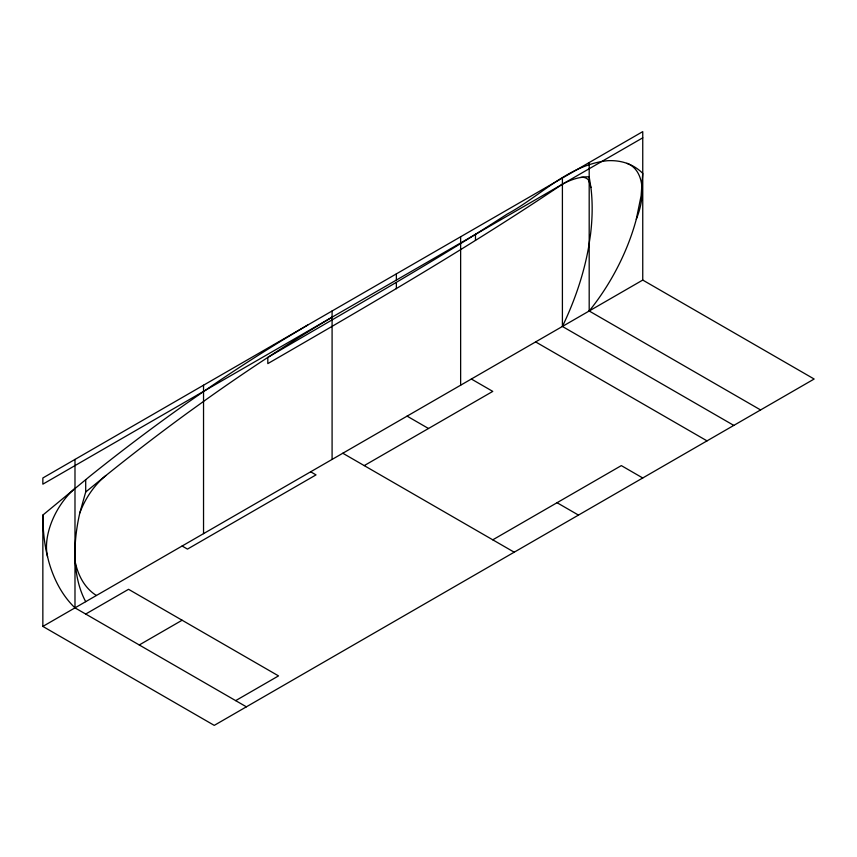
<?xml version="1.0" encoding="UTF-8"?>
<svg xmlns="http://www.w3.org/2000/svg" width="857" height="857" viewBox="0 0 857 857"><rect width="100%" height="100%" fill="white"/><g stroke="black" fill="none" stroke-linecap="round" stroke-linejoin="round"><path stroke-width="1.29" d="M760.587 409.946L589.188 310.995A150.575 86.932 -60 0 0 636.29 219.296L641.122 195.739L642.75 173.371A126.493 73.027 -60 0 0 607.334 160.73C568.33 164.833 540.231 196.36 507.108 214.121C429.143 264.845 347.921 310.245 267.812 357.433L267.812 363.614C367.353 306.056 466.947 248.412 562.406 184.201A85.443 49.331 -60 0 1 589.188 176.831L590.902 187.501A201.834 116.531 -60 0 1 590.452 234.947L588.513 247.684A201.834 116.531 -60 0 1 562.406 326.453L733.806 425.404M85.7 601.678A156.445 90.317 -60 0 1 75.287 562.288L74.987 553.022A156.445 90.317 -60 0 1 79.797 513.011L85.7 492.004L85.7 479.631M42.85 626.413L642.75 280.068L814.15 379.019L214.25 725.376L42.85 626.413L42.85 515.089L90.381 475.828A1693.678 977.848 -60 0 1 186.494 403.422L210.672 386.636A1693.678 977.848 -60 0 1 283.474 339.576L307.781 324.996M85.7 492.004L105.979 475.474A1809.738 1044.854 -60 0 1 187.662 412.849L208.208 398.077A1809.738 1044.854 -60 0 1 332.088 317.176M642.75 137.816L42.85 484.162L42.85 477.981L642.75 131.624L642.75 280.068M85.7 614.041L128.55 589.305L278.525 675.894L235.675 700.63M364.225 465.608L492.775 391.392L471.35 379.019M139.263 644.967L182.113 620.232M492.775 539.824L621.325 465.608L642.75 477.981M535.625 341.911L707.025 440.873M407.075 416.127L428.5 428.5M557.05 502.716L578.475 515.089M342.8 453.235L514.2 552.197M310.663 471.8L316.019 474.885L187.469 549.101L182.113 546.016M42.85 515.089A227.244 131.207 -60 0 0 46.535 552.454L48.592 560.928A227.244 131.207 -60 0 0 74.987 607.859L246.388 706.821M590.902 187.501L588.759 180.399A21.554 12.448 -60 0 0 580.66 177.474M589.188 162.551L589.188 310.995M562.406 178.01L562.406 326.453M475.474 234.197L475.474 240.367M460.637 236.768L460.637 385.211M396.363 273.876L396.363 280.068M396.363 282.542L396.363 288.723M332.088 310.984L332.088 459.427M203.537 385.2L203.537 533.643M74.987 459.427L74.987 607.859M47.563 556.696A53.177 30.702 -60 0 1 74.987 488.351M96.413 595.486A117.634 67.917 -60 0 1 75.287 562.288M79.797 513.011A53.745 31.034 -60 0 1 105.979 475.474M626.896 163.333A58.169 33.584 -60 0 1 641.529 183.548L642.097 188.851A58.169 33.584 -60 0 1 636.29 219.296"/></g></svg>
